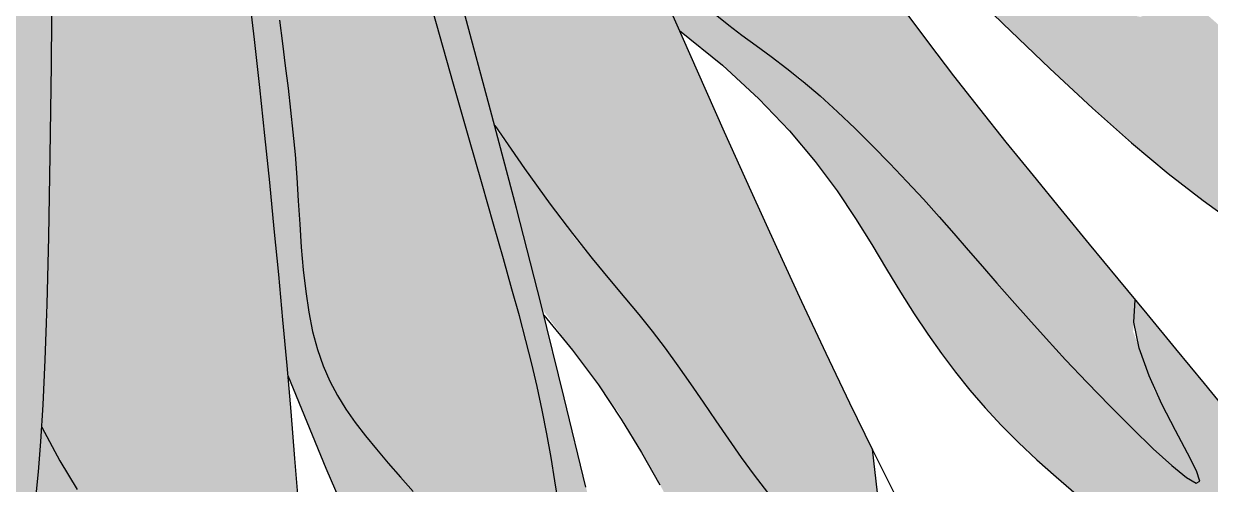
# Model space of a CAD drawing. Header units: millimetres. Extents: x -754 to 578, y -31 to 612.
# Drawn here: x 59.8 to 69.75, y 334.77 to 338.64 of the extents above; entities that cross this region are included whole.
import ezdxf

# ---------------------------------------------------------------- set-up
doc = ezdxf.new("R2010")
doc.units = ezdxf.units.MM
for name, color, linetype in [('Images', 7, 'Continuous'), ('magpie', 4, 'Continuous'), ('magpiefill', 3, 'Continuous')]:
    doc.layers.add(name, color=color, linetype=linetype)
picture_1 = doc.add_image_def('image8.png', size_in_pixel=(273, 248))

msp = doc.modelspace()

# ---------------------------------------------------------------- hatches: boundary and pattern name
at = {"layer": 'magpiefill'}
h = msp.add_hatch(color=253, dxfattribs=at)
h.dxf.hatch_style = 1
h.paths.add_polyline_path([(70.74121875026142, 337.8344246521936), (70.34101095886315, 338.1751606070923), (69.93653134673706, 338.5242737526245), (69.53453911230913, 338.8773863168733), (69.31154773542829, 339.0776601728195), (69.32471221649762, 338.8552743375719), (69.2729624030041, 338.7317718511641), (69.16588076029667, 338.6927794461797), (69.01304975372427, 338.723923855202), (68.8240518486358, 338.8108318108144), (68.6084695103802, 338.9391300456002), (68.37588520430641, 339.0944452921429), (68.13588139576329, 339.262404283026), (67.89659668039327, 339.4313355593691), (67.66039417501214, 339.6003748964386), (67.42819312672921, 339.7713598780373), (67.20091278265373, 339.9461280879681), (66.97947238989495, 340.1265171100337), (66.7647911955622, 340.3143645280369), (66.55778844676466, 340.5115079257807), (66.35938339061165, 340.7197848870676), (66.17019786984515, 340.9402628336406), (65.98966410973787, 341.1709285390027), (65.81691693119525, 341.4089986145968), (65.65109115512274, 341.6516896718658), (65.49132160242576, 341.8962183222527), (65.3367430940098, 342.1398011772003), (65.1864904507801, 342.3796548481519), (65.03969849364225, 342.6129959465505), (64.89921429416829, 342.8348108724148), (64.78273392659563, 343.0311651800702), (64.71166571582847, 343.1858942124176), (64.70741798677096, 343.2828333123583), (64.79139906432722, 343.3058178227934), (64.98501727340137, 343.238683086624), (65.30968093889751, 343.0652644467514), (65.7867983857196, 342.7693972460769), (65.68666432406872, 342.8888159876135), (65.34637040775226, 343.2957439813603), (65.00533393771, 343.7000040217633), (64.66438885952624, 344.0959506957317), (64.32436911878472, 344.4779385901748), (63.9861086610693, 344.8403222920022), (63.6504414319637, 345.1774563881233), (63.59254773773296, 345.061727008587), (63.85087503153522, 344.7389784787695), (63.98004010532827, 344.4162299489519), (63.65732706925622, 344.1397585195545), (63.83986512823488, 343.8736570048575), (64.03405085361986, 343.5882234425454), (64.23707701961074, 343.2872387212449), (64.44613640040697, 342.9744837295829), (64.65842177020862, 342.6537393561857), (64.87112590321487, 342.3287864896803), (65.0814415736256, 342.0034060186935), (65.28656155564029, 341.681378831852), (65.48443038206945, 341.3657610866564), (65.67599962016669, 341.0567100161033), (65.86297259579602, 340.7536581220642), (65.88014539199258, 340.7258931816912), (66.51230023623927, 340.1061665092548), (67.07223872693712, 339.5552826337346), (67.56857803057152, 339.0675761714763), (68.00993531362754, 338.6373817388257), (68.40492774259022, 338.2590339521287), (68.7621724839447, 337.9268674277312), (69.09028670417608, 337.635216781979), (69.39788756976945, 337.3784166312178), (69.69223265728237, 337.1511107755294), (69.97514118356222, 336.9491797499382), (70.24707277552874, 336.7688132732044), (70.50848706010176, 336.6062010640882), (70.75984366420109, 336.45753284135), (71.00160221474654, 336.3189983237497), (71.23422233865774, 336.1867872300479), (71.45816366285469, 336.0570892790045), (71.67367402571219, 335.9270895467296), (71.88015411142567, 335.7979545387327), (72.07679281564545, 335.6718461178725), (72.26277903402213, 335.5509261470083), (72.43730166220612, 335.4373564889991), (72.59954959584782, 335.333299006704), (72.74871173059772, 335.240915562982), (72.88397696210632, 335.1623680206922), (73.00484060172711, 335.0992597615792), (73.11202362362604, 335.0509602429302), (73.20655341767208, 335.0162804409179), (73.28945737373424, 334.994031331715), (73.36176288168149, 334.9830238914943), (73.42449733138285, 334.9820690964285), (73.47868811270733, 334.9899779226901), (73.52536261552389, 335.0055613464522), (73.56508860726863, 335.0279095838234), (73.59659536564598, 335.0572298106575), (73.61815254592743, 335.0940084427444), (73.62802980338449, 335.1387318958739), (73.62449679328867, 335.1918865858358), (73.60582317091146, 335.25395892842), (73.57027859152439, 335.3254353394165), (73.51613271039894, 335.4068022346149), (73.44157407012823, 335.4988793178033), (73.34446676259178, 335.6038194447619), (73.22259376699076, 335.724108759269), (73.07373806252627, 335.862233405103), (72.89568262839954, 336.0206795260423), (72.68621044381158, 336.2019332658651), (72.44310448796357, 336.4084807683499), (72.16414774005668, 336.6428081772748), (71.84861921582954, 336.9062576504692), (71.50178207717062, 337.195595401965), (71.1303955225059, 337.5064436598455)])
h = msp.add_hatch(color=255, dxfattribs=at)
h.dxf.hatch_style = 1
h.paths.add_polyline_path([(65.30393742564065, 339.0674039580362), (65.36566223893185, 338.9680124406455), (65.43652554616035, 338.8749984268863), (65.5181495706076, 338.7877043583983), (65.61020986268176, 338.7041395223451), (65.71189530457261, 338.6219799172708), (65.80752703844689, 338.5500797640739), (66.30674163980835, 338.1851321574877), (66.75818636393795, 337.7753712702669), (67.19688034390839, 337.3258537487591), (67.56254401877761, 336.9204765030659), (67.84022445922122, 336.5988683455903), (67.96169199126335, 336.4583294517677), (68.08878316218143, 336.3126020930451), (68.22485051867278, 336.1589839520266), (68.37324660743465, 335.9947727113166), (68.53732397516434, 335.8172660535193), (68.71818210858649, 335.6261126811367), (68.90790825453578, 335.4303653762609), (69.09633659987419, 335.2414279408815), (69.27330133146381, 335.0707041769883), (69.42863663616663, 334.929597886571), (69.55217670084473, 334.8295128716192), (69.63375571236011, 334.7818529341228), (69.66320785757485, 334.7980218760713), (69.63489410316136, 334.8849829580955), (69.56128253503348, 335.0319372753898), (69.28556739597852, 335.5505761231943), (69.10366497608952, 336.053345585304), (69.12032490359312, 336.3242321117469), (68.43109052898153, 337.1591142536324), (67.915044741523, 337.797977808578), (67.48538249836949, 338.3474635952364), (67.07559134855433, 338.8974724345091), (66.6986468197438, 339.4371924733543), (66.3367003467208, 339.9923935451794), (66.04705263482246, 340.4560379064086), (65.86297259579618, 340.7536581220639), (65.67599962016662, 341.0567100161035), (65.48443038206945, 341.3657610866565), (65.28656155564029, 341.681378831852), (65.08144157362557, 342.0034060186936), (64.87112590321486, 342.3287864896804), (64.65842177020853, 342.6537393561858), (64.44613640040697, 342.9744837295829), (64.23707701961062, 343.2872387212451), (64.0340508536198, 343.5882234425455), (63.83986512823485, 343.8736570048575), (63.65732706925622, 344.1397585195545), (63.5279637739452, 344.028931713171), (63.46338266394037, 343.6416334773899), (63.65712884773779, 343.2543352416089), (63.61385393359281, 343.238115308865), (63.68806199193229, 342.9197521182952), (63.77400153732143, 342.6269151509535), (63.86913147019388, 342.3565754807535), (63.97091069098324, 342.1057041816084), (64.07679810012317, 341.8712723274319), (64.18425259804731, 341.6502509921373), (64.29073308518926, 341.4396112496381), (64.49766438852554, 341.0310616880791), (64.7483760199452, 340.478796137905), (64.95013334988943, 339.9774821429505), (65.13664347735465, 339.4510243590156), (65.15250503439317, 339.4070862294092), (65.19946771487109, 339.2866165826769), (65.24924221478699, 339.1734972487997)])
h = msp.add_hatch(color=253, dxfattribs=at)
h.dxf.hatch_style = 1
h.paths.add_polyline_path([(70.59874344730825, 334.5013521475594), (70.38764916058456, 334.7703503812261), (70.16669548315633, 335.0472483992995), (69.93768486053376, 335.3304158025243), (69.70250985831531, 335.6183392936062), (69.46306304209931, 335.9095055752506), (69.22123697748431, 336.2024013501631), (69.12033846123161, 336.3244525557795), (69.10857778902728, 336.1332267751524), (69.15375543986328, 335.9148979739763), (69.23860960560616, 335.6803651772474), (69.34614542053164, 335.4448678311304), (69.4593680189155, 335.2236453817896), (69.56128253503348, 335.0319372753898), (69.63489410316136, 334.8849829580955), (69.66320785757485, 334.7980218760713), (69.63375571236011, 334.7818529341228), (69.55217670084473, 334.8295128716192), (69.42863663616663, 334.929597886571), (69.27330133146381, 335.0707041769883), (69.0963365998742, 335.2414279408815), (68.90790825453578, 335.4303653762609), (68.71818210858649, 335.6261126811367), (68.53732397516433, 335.8172660535193), (68.37324660743465, 335.9947727113166), (68.22485051867277, 336.1589839520266), (68.08878316218144, 336.3126020930451), (67.9616919912633, 336.4583294517678), (67.84022445922122, 336.5988683455903), (67.72102801935789, 336.7369210919086), (67.6007501249759, 336.8751900081182), (67.47603822937812, 337.0163774116148), (67.34435989762665, 337.1623569089274), (67.20646314182063, 337.3116872631181), (67.06391608581872, 337.462098526382), (66.9182868534795, 337.6113207509146), (66.77114356866156, 337.7570839889109), (66.62405435522346, 337.8971182925663), (66.47858733702384, 338.0291537140762), (66.33631063792123, 338.1509203056357), (66.19866621409955, 338.2609137776502), (66.06659135104364, 338.3606924733652), (65.94089716656394, 338.4525803942365), (65.82239477847001, 338.5389015417198), (65.71189530457261, 338.6219799172708), (65.61020986268176, 338.7041395223451), (65.5181495706076, 338.7877043583983), (65.43652554616035, 338.8749984268863), (65.36566223893185, 338.9680124406455), (65.30393742564065, 339.0674039580362), (65.24924221478699, 339.1734972487997), (65.19946771487109, 339.2866165826769), (65.15250503439317, 339.4070862294092), (65.10624528185349, 339.5352304587376), (65.05857956575223, 339.6713735404034), (65.00739899458969, 339.8158397441476), (64.95093714912953, 339.9688092186879), (64.88879749918902, 340.1298856286482), (64.82092598684895, 340.2985285176288), (64.74726855419016, 340.47419742923), (64.66777114329332, 340.6563519070522), (64.58237969623929, 340.8444514946957), (64.49104015510886, 341.0379557357608), (64.39369846198267, 341.2363241738478), (64.29073308518926, 341.4396112496381), (64.18425259804728, 341.6502509921373), (64.07679810012317, 341.8712723274319), (63.97091069098324, 342.1057041816084), (63.86913147019388, 342.3565754807535), (63.77400153732142, 342.6269151509535), (63.6880619919323, 342.9197521182952), (63.61385393359282, 343.238115308865), (63.14047140634981, 343.0606861237184), (63.50528383721706, 342.3813302274037), (63.8418868487354, 341.7249712522158), (64.15347608304113, 341.0910107982681), (64.44324718227035, 340.4788504656741), (64.71439578855934, 339.887891854547), (64.9701175440443, 339.317536565), (65.21360809086137, 338.7671861971465), (65.29742002756548, 338.5773867227907), (65.65854488973294, 338.2861858493113), (65.96410750878182, 338.0059448888928), (66.22133466098065, 337.7370438092165), (66.43745312259796, 337.4798625779633), (66.61968966990227, 337.2347811628143), (66.77527107916211, 337.0021795314505), (66.911424126646, 336.7824376515529), (67.03537558862247, 336.5759354908027), (67.15345870422604, 336.3827059454584), (67.26843256405535, 336.201393626089), (67.3821627215749, 336.030296071841), (67.49651473024932, 335.8677108218606), (67.61335414354319, 335.7119354152944), (67.73454651492109, 335.5612673912888), (67.86195739784763, 335.4140042889904), (67.99745234578738, 335.2684436475454), (68.14238771368413, 335.1232027803754), (68.29608306239851, 334.9781780980009), (68.4573487542703, 334.8335857852173), (68.62499515163937, 334.6896420268202), (68.79783261684551, 334.5465630076051), (68.97467151222857, 334.4045649123674), (69.15432220012835, 334.2638639259027), (69.33559504288468, 334.1246762330064), (69.51729139542756, 333.9873261121137), (69.6981765830481, 333.8525702162191), (69.87700692362745, 333.7212732919565), (70.05253873504681, 333.5943000859598), (70.22352833518748, 333.4725153448633), (70.38873204193064, 333.356783815301), (70.54690617315755, 333.2479702439068), (70.69680704674944, 333.1469393773148), (70.83742529775226, 333.0543577909002), (70.9686888298712, 332.9700993750025), (71.09075986397617, 332.8938398487026), (71.20380062093705, 332.8252549310811), (71.30797332162375, 332.7640203412188), (71.40344018690621, 332.7098117981963), (71.49036343765434, 332.6623050210945), (71.568905294738, 332.6211757289939), (71.63923699092378, 332.5861626948742), (71.70156580656482, 332.5572569073093), (71.75610803391086, 332.5345124087721), (71.80307996521171, 332.5179832417355), (71.84269789271711, 332.5077234486722), (71.87517810867685, 332.5037870720552), (71.9007369053407, 332.5062281543572), (71.91959057495842, 332.5151007380512), (71.93162195614333, 332.5308462004278), (71.9353800729629, 332.5554552580497), (71.92908049584811, 332.5913059622976), (71.91093879523, 332.6407763645519), (71.87917054153952, 332.7062445161934), (71.83199130520774, 332.7900884686025), (71.7676166566656, 332.8946862731599), (71.68426216634414, 333.0224159812462), (71.5806661171141, 333.1748899841689), (71.45765764160518, 333.3506580329432), (71.31658858488684, 333.5475042185109), (71.15881079202852, 333.7632126318144), (70.98567610809968, 333.9955673637956), (70.79853637816977, 334.2423525053966)])
h = msp.add_hatch(color=255, dxfattribs=at)
h.dxf.hatch_style = 1
h.paths.add_polyline_path([(65.21360809086137, 338.7671861971465), (64.97011754404427, 339.317536565), (64.71439578855932, 339.887891854547), (64.44324718227034, 340.4788504656742), (64.1534760830411, 341.0910107982682), (63.84188684873541, 341.7249712522158), (63.50528383721707, 342.3813302274036), (63.14047140634978, 343.0606861237184), (62.62381396496198, 343.1897855356453), (62.68839507496682, 342.7379375939008), (62.36142294400119, 342.6488078135218), (62.49894527218885, 342.2075793226192), (62.66412502944767, 341.6577905878171), (62.85149709431124, 341.0174517950812), (63.05559634531318, 340.3045731303771), (63.27095766098708, 339.5371647796703), (63.49211591986654, 338.7332369289264), (63.71360600048516, 337.910799764111), (63.74791227715544, 337.7803121499459), (63.9966480063026, 337.4214841486175), (64.2129300981875, 337.122620427781), (64.40105488638449, 336.8742281447395), (64.56531870446793, 336.6668144567963), (64.71001788601222, 336.4908865212547), (64.83944876459172, 336.3369514954178), (64.95790767378082, 336.195516536589), (65.06969094715392, 336.0570888020715), (65.17848250623138, 335.9139917926075), (65.28551662431754, 335.7658143826959), (65.39141516266275, 335.6139617902745), (65.49679998251739, 335.4598392332811), (65.60229294513165, 335.3048519296539), (65.70851591175605, 335.1504050973303), (65.81609074364087, 334.9979039542484), (65.92563930203642, 334.8487537183461), (66.03740492834304, 334.7044541856147), (66.1501168845611, 334.5668834642597), (66.26212591284094, 334.4380142405396), (66.37178275533289, 334.3198192007137), (66.47743815418728, 334.2142710310405), (66.57744285155448, 334.123342417779), (66.67014758958483, 334.0490060471881), (66.75390311042865, 333.9932346055266), (66.82708549458938, 333.9591982027949), (66.88817217598272, 333.9548566439598), (66.93566592687746, 333.9893671577295), (66.9680695195424, 334.0718869728125), (66.9838857262463, 334.211573317917), (66.98161731925796, 334.4175834217513), (66.95976707084617, 334.6990745130237), (66.91683775327971, 335.0652038204427), (66.72798537129003, 335.4529582572944), (66.52951268777376, 335.868084601348), (66.32506486776073, 336.3029649037475), (66.1146689536713, 336.7574099972074), (65.89835198792566, 337.231230714443), (65.67614101294409, 337.7242378881689), (65.44806307114679, 338.2362423511)])
h = msp.add_hatch(color=255, dxfattribs=at)
h.dxf.hatch_style = 1
h.paths.add_polyline_path([(63.40312532895886, 338.1279456030389), (63.25932120151426, 338.6348452677466), (63.10018362676605, 339.1935642783914), (62.92648136629775, 339.7987734484996), (62.73898318169277, 340.4451435915977), (62.53845783453459, 341.1273455212121), (62.32567408640671, 341.8400500508693), (62.10140069889253, 342.5779279940958), (61.97799430356395, 342.5442884760105), (61.65508304597347, 342.7379375939008), (61.46133686217604, 342.8024872998644), (61.2842642625123, 342.5665087836747), (61.32493029185589, 342.3654689204796), (61.37029526477961, 342.1702360166046), (61.41894632250958, 341.9782201360098), (61.4694706062719, 341.7868313426551), (61.52045525729271, 341.5934797005007), (61.57048741679809, 341.3955752735066), (61.61815422601418, 341.1905281256329), (61.66204282616707, 340.9757483208393), (61.70110200710681, 340.7495955236951), (61.73572715317915, 340.5142278012046), (61.76667529735377, 340.2727528209812), (61.79470347260036, 340.028278250638), (61.82056871188858, 339.7839117577884), (61.84502804818811, 339.5427610100457), (61.86883851446865, 339.3079336750232), (61.89275714369986, 339.0825374203341), (61.91733368513314, 338.8687926526763), (61.94228875314673, 338.6653707350854), (61.96713567840058, 338.4700557696818), (61.99138779155466, 338.2806318585854), (62.01455842326894, 338.0948831039165), (62.03616090420332, 337.9105936077952), (62.05570856501782, 337.7255474723419), (62.07271473637237, 337.5375287996766), (62.08700818101354, 337.3450873482666), (62.09967939003433, 337.1498355019673), (62.11213428661443, 336.9541513009812), (62.12577879393342, 336.7604127855107), (62.14201883517097, 336.5709979957584), (62.16226033350668, 336.3882849719266), (62.18790921212021, 336.214651754218), (62.22037139419118, 336.0524763828349), (62.26078243253929, 335.9033802487116), (62.30919639854438, 335.7659581457093), (62.36539699322638, 335.6380482184211), (62.42916791760518, 335.5174886114399), (62.50029287270069, 335.4021174693589), (62.57855555953282, 335.2897729367709), (62.66373967912151, 335.1782931582691), (62.7556289324866, 335.0655162784464), (62.85379973805152, 334.9498118974267), (62.95699938385324, 334.8316754374578), (63.06376787533238, 334.7121337763182), (63.17264521792933, 334.5922137917866), (63.2821714170847, 334.4729423616412), (63.3908864782388, 334.3553463636612), (63.49733040683228, 334.2404526756247), (63.60004320830581, 334.1292881753103), (63.69774513724975, 334.0230238655566), (63.78987744485487, 333.9234072494427), (63.87606163146234, 333.8323299551068), (63.95591919741304, 333.7516836106876), (64.02907164304794, 333.6833598443239), (64.09514046870798, 333.6292502841544), (64.15374717473414, 333.5912465583175), (64.20451326146735, 333.5712402949521), (64.2471683708866, 333.5707808283619), (64.28187471152283, 333.5900483175112), (64.3089026335451, 333.6288806275294), (64.32852248712238, 333.687115623546), (64.34100462242367, 333.7645911706904), (64.34661938961797, 333.8611451340919), (64.34563713887427, 333.9766153788801), (64.33832822036159, 334.1108397701843), (64.32499903856582, 334.263169752997), (64.3061002152404, 334.4310110917633), (64.28211842645574, 334.6112831307911), (64.25354034828216, 334.8009052143884), (64.22085265679006, 334.9967966868632), (64.18454202804976, 335.1958768925236), (64.14509513813168, 335.3950651756775), (64.10299866310613, 335.5912808806331), (64.05835174841859, 335.7833845224965), (64.00970341701479, 335.9780012995662), (63.95521516121554, 336.1836975809393), (63.89304847334167, 336.4090397357124), (63.82136484571401, 336.6625941329824), (63.73832577065335, 336.952927141846), (63.64209274048057, 337.2886051314001), (63.53082724751642, 337.6781944707417)])
h = msp.add_hatch(color=253, dxfattribs=at)
h.dxf.hatch_style = 1
h.paths.add_polyline_path([(64.97498875038767, 332.7674976344066), (64.83648378353921, 333.3756599253272), (64.68237859095022, 334.0384902035043), (64.51367353353008, 334.7485570830584), (64.33136897218817, 335.4984291781103), (64.13646526783388, 336.2806751027805), (63.92996278137659, 337.0878634711898), (63.71360600048516, 337.910799764111), (63.49211591986654, 338.7332369289264), (63.27095766098709, 339.5371647796702), (63.05559634531318, 340.3045731303771), (62.85149709431123, 341.0174517950813), (62.66412502944767, 341.6577905878172), (62.49894527218886, 342.2075793226192), (62.36142294400119, 342.6488078135218), (62.10140069889253, 342.5779279940958), (62.32567408640674, 341.8400500508692), (62.5384578345346, 341.1273455212121), (62.73898318169277, 340.4451435915977), (62.92648136629773, 339.7987734484996), (63.10018362676605, 339.1935642783914), (63.25932120151423, 338.6348452677468), (63.40312532895886, 338.1279456030389), (63.53082724751643, 337.6781944707416), (63.64209274048056, 337.2886051314002), (63.73832577065335, 336.952927141846), (63.82136484571401, 336.6625941329823), (63.89304847334166, 336.4090397357124), (63.95521516121554, 336.1836975809393), (64.00970341701479, 335.9780012995662), (64.05835174841859, 335.7833845224965), (64.10299866310613, 335.5912808806331), (64.14509513813168, 335.3950651756775), (64.18454202804976, 335.1958768925236), (64.22085265679006, 334.9967966868632), (64.25354034828216, 334.8009052143884), (64.28211842645574, 334.6112831307911), (64.3061002152404, 334.4310110917633), (64.32499903856582, 334.263169752997), (64.33832822036159, 334.1108397701843), (64.34563713887427, 333.9766153788801), (64.34661938961797, 333.8611451340919), (64.34100462242367, 333.7645911706904), (64.32852248712238, 333.687115623546), (64.3089026335451, 333.6288806275294), (64.28187471152283, 333.5900483175112), (64.2471683708866, 333.5707808283619), (64.20451326146735, 333.5712402949521), (64.15374717473414, 333.5912465583175), (64.09514046870798, 333.6292502841544), (64.02907164304794, 333.6833598443239), (63.95591919741304, 333.7516836106876), (63.87606163146233, 333.8323299551068), (63.78987744485486, 333.9234072494427), (63.69774513724968, 334.0230238655568), (63.60004320830574, 334.1292881753103), (63.49733040683239, 334.2404526756246), (63.39088647823891, 334.3553463636611), (63.28217141708463, 334.4729423616413), (63.17264521792935, 334.5922137917865), (63.06376787533238, 334.7121337763182), (62.95699938385325, 334.8316754374578), (62.85379973805152, 334.9498118974267), (62.7556289324866, 335.0655162784464), (62.66373967912151, 335.1782931582691), (62.57855555953282, 335.2897729367709), (62.50029287270069, 335.4021174693589), (62.42916791760518, 335.5174886114399), (62.36539699322638, 335.6380482184211), (62.30919639854438, 335.7659581457093), (62.26078243253929, 335.9033802487116), (62.22037139419118, 336.0524763828349), (62.18790921212021, 336.214651754218), (62.16226033350668, 336.3882849719266), (62.14201883517097, 336.5709979957584), (62.12577879393342, 336.7604127855107), (62.11213428661443, 336.9541513009812), (62.09967939003435, 337.1498355019672), (62.08700818101354, 337.3450873482666), (62.07271473637237, 337.5375287996766), (62.05570856501782, 337.7255474723419), (62.03616090420332, 337.9105936077952), (62.01455842326893, 338.0948831039165), (61.99138779155467, 338.2806318585853), (61.96713567840058, 338.4700557696818), (61.94228875314675, 338.6653707350853), (61.91733368513314, 338.8687926526762), (61.89275714369986, 339.0825374203341), (61.86883851446865, 339.3079336750232), (61.84502804818811, 339.5427610100457), (61.82056871188858, 339.7839117577885), (61.79470347260036, 340.028278250638), (61.76667529735376, 340.2727528209812), (61.73572715317915, 340.5142278012046), (61.70110200710681, 340.7495955236951), (61.66204282616707, 340.9757483208393), (61.61815422601418, 341.1905281256329), (61.57048741679811, 341.3955752735066), (61.52045525729271, 341.5934797005007), (61.4694706062719, 341.7868313426551), (61.41894632250958, 341.9782201360098), (61.37029526477961, 342.1702360166046), (61.32493029185589, 342.3654689204796), (61.2842642625123, 342.5665087836747), (61.26759067837861, 342.5442884760105), (60.94467942078811, 342.2860896521563), (61.02440029496014, 342.158333488107), (61.09956467714497, 341.9963024650897), (61.17057629593499, 341.8017737346026), (61.23783887992253, 341.5765244481434), (61.30175615769997, 341.3223317572103), (61.36273185785962, 341.0409728133012), (61.42116970899386, 340.7342247679142), (61.47747343969502, 340.4038647725472), (61.5319704796818, 340.0520178413551), (61.5846830631783, 339.6822004391196), (61.635557125535, 339.2982768932794), (61.68453860210234, 338.9041115312731), (61.73157342823075, 338.5035686805397), (61.77660753927072, 338.1005126685174), (61.81958687057269, 337.6988078226452), (61.86045735748712, 337.3023184703614), (61.89922801976269, 336.9137064040385), (61.93616021474097, 336.5308232757823), (61.97157838416182, 336.1503182026329), (62.00580696976503, 335.7688403016299), (62.01304490578906, 335.6851436837381), (62.33188536301382, 334.9059648292788), (62.61949696177327, 334.2414166436184), (62.87922860357483, 333.67756312528), (63.11442918992598, 333.2004682727866), (63.32844762233419, 332.7961960846614), (63.52463280230692, 332.4508105594273), (63.70633363135165, 332.1503756956076), (63.87689901097584, 331.8809554917249), (64.03900253217074, 331.6309591330862), (64.19261654386274, 331.398176552131), (64.33703808446205, 331.1827428680828), (64.47156419237884, 330.9847932001645), (64.59549190602327, 330.8044626675996), (64.70811826380549, 330.6418863896113), (64.80874030413584, 330.4971994854224), (64.89665506542437, 330.3705370742567), (64.97158316204933, 330.2617685463296), (65.03493951226123, 330.169700375827), (65.08856261027861, 330.0928733079273), (65.13429095032, 330.0298280878089), (65.17396302660394, 329.97910546065), (65.20941733334898, 329.9392461716291), (65.24249236477367, 329.9087909659245), (65.27502661509652, 329.8862805887146), (65.30837191929153, 329.8706881572527), (65.34193347535441, 329.8627162770923), (65.37462982203628, 329.8634999258617), (65.4053794980883, 329.8741740811894), (65.43310104226157, 329.8958737207037), (65.45671299330726, 329.9297338220331), (65.47513388997652, 329.976889362806), (65.48728227102045, 330.0384753206508), (65.49202259932348, 330.1167166092201), (65.48800303430302, 330.218197886264), (65.47381765950975, 330.3505937455566), (65.44806055849438, 330.5215787808724), (65.40932581480757, 330.7388275859856), (65.35620751200001, 331.0100147546704), (65.2872997336224, 331.3428148807011), (65.20119656322542, 331.744902557852), (65.0968931305862, 332.2214347166217)])
h = msp.add_hatch(color=255, dxfattribs=at)
h.dxf.hatch_style = 1
h.paths.add_polyline_path([(59.99667473044472, 336.2135956820424), (59.95148813393893, 335.2451409687647), (60.10012849194459, 334.968230381266), (60.24524630959638, 334.728013611002), (60.38393591688958, 334.5252747669903), (60.51607906699149, 334.3556051088866), (60.64155751306942, 334.2145958963465), (60.7602530082907, 334.0978383890259), (60.87204730582263, 334.0009238465805), (60.97682215883253, 333.9194435286658), (61.07460069338475, 333.8496559275573), (61.1659715271317, 333.7904884660068), (61.25166465062277, 333.741535799386), (61.33241005440743, 333.7023925830663), (61.4089377290351, 333.6726534724191), (61.4819776650552, 333.651913122816), (61.5522598530172, 333.6397661896283), (61.62051428347046, 333.6358073282277), (61.68737244037571, 333.6404132798911), (61.75307178133846, 333.6570891295185), (61.81775125737555, 333.6901220479154), (61.88154981950378, 333.7437992058873), (61.94460641873994, 333.8224077742399), (62.00706000610082, 333.9302349237786), (62.06904953260324, 334.071567825309), (62.13071394926401, 334.2506936496366), (62.10459964106705, 334.5850608018956), (62.07199315647783, 334.9895624842214), (62.03917041329043, 335.3830386898127), (62.00580696976503, 335.7688403016299), (61.97157838416183, 336.150318202633), (61.93616021474097, 336.5308232757824), (61.89922801976269, 336.9137064040384), (61.86045735748712, 337.3023184703613), (61.81958687057269, 337.6988078226452), (61.77660753927072, 338.1005126685174), (61.73157342823075, 338.5035686805397), (61.68453860210233, 338.9041115312732), (61.635557125535, 339.2982768932794), (61.58468306317831, 339.6822004391195), (61.5319704796818, 340.0520178413551), (61.47747343969502, 340.4038647725472), (61.42116970899386, 340.7342247679142), (61.36273185785962, 341.0409728133012), (61.30175615769997, 341.3223317572103), (61.23783887992253, 341.5765244481434), (61.17057629593499, 341.8017737346026), (61.09956467714497, 341.9963024650897), (61.02440029496014, 342.158333488107), (60.94467942078808, 342.2860896521563), (60.62176816319766, 342.4151890640835), (60.03301312895918, 342.0077945536428), (60.04386108675479, 340.9817658868348), (60.04058922528964, 339.4875310211632), (60.0256109503847, 337.8601605559838)])
h = msp.add_hatch(color=253, dxfattribs=at)
h.dxf.hatch_style = 1
h.paths.add_polyline_path([(59.82204474597103, 334.0321037300545), (59.84863094372106, 334.2491993111199), (59.87392388214273, 334.4525175168931), (59.89783794990047, 334.655592486826), (59.92029204328967, 334.8759082575421), (59.9412050586057, 335.1309488656644), (59.9604958921439, 335.4381983478164), (59.97808344019966, 335.8151407406211), (59.99388659906833, 336.2792600807021), (60.00782426504528, 336.8480404046824), (60.01978581989315, 337.5286917161211), (60.02954258724372, 338.2873278863199), (60.03683637619605, 339.0797887535161), (60.04140899584917, 339.861914155947), (60.04300225530213, 340.58954393185), (60.04135796365399, 341.2185179194626), (60.03621793000381, 341.7046759570219), (60.02732396345062, 342.0038578827655), (59.78219946421927, 341.834241710412), (59.78219946421927, 342.092440534266), (59.58273741921541, 342.2696513035795), (59.57760077281714, 342.1685433065049), (59.57982499655252, 342.0709416041101), (59.58795686059185, 341.9738437195901), (59.60054313510543, 341.8742471761399), (59.61613059026359, 341.7691494969545), (59.63326599623665, 341.6555482052286), (59.65049612319492, 341.5304408241574), (59.6663677413087, 341.3908248769358), (59.67967432886396, 341.2336443232264), (59.69019619660918, 341.0556288685637), (59.6979603634085, 340.8534546549498), (59.70299384812606, 340.6237978243868), (59.70532366962599, 340.3633345188769), (59.70497684677243, 340.0687408804222), (59.70198039842952, 339.7366930510249), (59.69636134346138, 339.3638671726872), (59.68817824853986, 338.9497272832335), (59.67761587156767, 338.5048890037788), (59.66489051825522, 338.0427558512598), (59.6502184943129, 337.5767313426136), (59.63381610545113, 337.1202189947774), (59.61589965738032, 336.6866223246881), (59.59668545581086, 336.2893448492828), (59.57638980645319, 335.9417900854987), (59.55496765543265, 335.6539656331602), (59.53132851053453, 335.4222954236431), (59.50412051995905, 335.2398074712104), (59.47199183190643, 335.0995297901252), (59.43359059457691, 334.9944903946508), (59.38756495617073, 334.9177172990503), (59.33256306488811, 334.8622385175867), (59.26723306892927, 334.8210820645233), (59.19076385721436, 334.7884019203257), (59.10450728154316, 334.76285593027), (59.01035593443532, 334.7442279058345), (58.91020240841056, 334.7323016584976), (58.80593929598852, 334.7268609997381), (58.6994591896889, 334.7276897410341), (58.59265468203137, 334.7345716938643), (58.48741836553563, 334.7472906697071), (58.38544455753453, 334.7656755191611), (58.28763447461375, 334.789735249305), (58.19469105817215, 334.8195239063377), (58.10731724960859, 334.8550955364581), (58.02621599032193, 334.896504185865), (57.95209022171102, 334.9438039007575), (57.88564288517475, 334.9970487273342), (57.82757692211195, 335.056292711794), (57.77840602072683, 335.1216979927337), (57.73788685644482, 335.1938590783408), (57.7055868514967, 335.2734785692006), (57.68107342811325, 335.3612590658985), (57.66391400852524, 335.4579031690199), (57.65367601496343, 335.56411347915), (57.64992686965862, 335.6805925968742), (57.65223399484156, 335.8080431227779), (57.66023690679446, 335.9475549916434), (57.67386349800525, 336.1017674750407), (57.69311375501331, 336.2737071787371), (57.71798766435799, 336.4664007084994), (57.74848521257867, 336.6828746700947), (57.78460638621469, 336.9261556692903), (57.82635117180543, 337.1992703118531), (57.8737195558903, 337.5052452035501), (57.92664844734069, 337.8459962857518), (57.98482244435644, 338.218996842242), (58.04786306746941, 338.6206094924077), (58.11539183721164, 339.0471968556366), (58.18703027411487, 339.4951215513155), (58.26239989871108, 339.9607461988311), (58.34112223153219, 340.4404334175712), (58.42281879311008, 340.930545826923), (58.23222999383847, 340.930545826923), (58.22005834053328, 340.8003604694317), (58.18819683381563, 340.5961526324282), (58.14001449572699, 340.3292072858304), (58.07888034830884, 340.0108093995562), (58.00816341360266, 339.6522439435236), (57.93123271364982, 339.2647958876501), (57.85145727049188, 338.8597502018537), (57.77220610617033, 338.4483918560522), (57.69640389819628, 338.0409401911613), (57.62519794595951, 337.6433520320854), (57.55929120431957, 337.2605185747266), (57.49938662813594, 336.8973310149872), (57.44618717226811, 336.5586805487692), (57.40039579157559, 336.2494583719748), (57.36271544091787, 335.9745556805062), (57.33384907515445, 335.7388636702653), (57.31408508619513, 335.5452873318939), (57.30205361415093, 335.3887868349906), (57.29597023618316, 335.2623361438939), (57.29405052945315, 335.1589092229419), (57.29451007112223, 335.0714800364727), (57.29556443835171, 334.9930225488249), (57.29542920830293, 334.9165107243363), (57.29231995813719, 334.8349185273455), (57.28480374132386, 334.7429043701284), (57.2728535165644, 334.6418644567132), (57.2567937188683, 334.5348794390657), (57.23694878324509, 334.425029969152), (57.21364314470424, 334.3153966989379), (57.18720123825528, 334.2090602803895), (57.15794749890767, 334.1091013654724), (57.4969025151789, 333.7494825187947), (57.79547294107647, 333.4379845924735), (58.05658527873558, 333.1705744637154), (58.28316603029126, 332.9432190097268), (58.47814169787862, 332.7518851077142), (58.64443878363276, 332.592539634884), (58.78498378968873, 332.4611494684427), (58.90270321818164, 332.3536814855969), (59.00046840875547, 332.2664684888913), (59.08093005108955, 332.1973069822259), (59.14668367237211, 332.1443593948388), (59.20032479979138, 332.1057881559685), (59.24444896053557, 332.0797556948533), (59.28165168179291, 332.0644244407316), (59.31452849075162, 332.0579568228414), (59.34567491459992, 332.0585152704214), (59.3772268569714, 332.0651269537548), (59.4094817272811, 332.0802780073049), (59.44227731138943, 332.1073193065798), (59.47545139515682, 332.1496017270877), (59.50884176444364, 332.210476144337), (59.54228620511034, 332.2932934338357), (59.57562250301731, 332.4014044710922), (59.60868844402497, 332.5381601316148), (59.64133082476864, 332.7053169205927), (59.67343248498336, 332.8982538619401), (59.70488527517907, 333.1107556092523), (59.73558104586575, 333.3366068161245), (59.76541164755333, 333.5695921361521), (59.79426893075178, 333.8034962229303)])
h = msp.add_hatch(color=253, dxfattribs=at)
h.dxf.hatch_style = 1
h.paths.add_polyline_path([(66.52088289599601, 332.6626828917729), (66.66863010576513, 332.4994446409993), (66.82297425270846, 332.3330717144171), (66.98142795912777, 332.1660502409005), (67.1415038473249, 332.0008663493236), (67.30071453960166, 331.8400061685608), (67.4565726582599, 331.6859558274861), (67.60659082560142, 331.5412014549738), (67.74828166392801, 331.4082291798979), (67.87960840719953, 331.2890026845436), (68.00033673600775, 331.1833958648396), (68.11068294260242, 331.0907601701254), (68.21086331923335, 331.0104470497407), (68.30109415815029, 330.9418079530249), (68.38159175160303, 330.8841943293176), (68.45257239184131, 330.8369576279585), (68.51425237111494, 330.799449298287), (68.56683896977701, 330.7714081213557), (68.61050342059411, 330.7541222050688), (68.64540794443613, 330.7492669890433), (68.67171476217298, 330.7585179128965), (68.68958609467458, 330.7835504162455), (68.69918416281084, 330.8260399387074), (68.70067118745165, 330.8876619198992), (68.69420938946693, 330.9700917994383), (68.67978975696003, 331.0745185986678), (68.65671834696813, 331.2001856658354), (68.62412998376178, 331.345849930915), (68.58115949161159, 331.5102683238804), (68.52694169478816, 331.6921977747056), (68.46061141756206, 331.8903952133642), (68.38130348420391, 332.1036175698303), (68.28815271898429, 332.3306217740776), (68.18061838679189, 332.5705340736353), (68.0594575149878, 332.8239579862539), (67.92575157155117, 333.091866347239), (67.78058202446124, 333.3752319918966), (67.6250303416971, 333.6750277555321), (67.31747674868933, 334.2668033967157), (66.80072362289275, 333.8913136632791), (66.155268812965, 334.5361134040714), (65.76638393789392, 335.0655797129411), (65.68555060422604, 335.1837963601999), (65.28014623177296, 335.7732491228674), (65.17848250623138, 335.9139917926075), (65.06969094715392, 336.0570888020715), (64.95790767378082, 336.195516536589), (64.83944876459165, 336.3369514954179), (64.42350687684961, 336.8316404439817), (63.75415522699792, 337.7565664185706), (64.1556855263179, 336.2293027263651), (64.79067104740881, 335.3706141914693), (65.13457238588943, 334.7676725716698), (65.56731824351766, 333.9725004954818), (65.64846727422393, 333.8316132393533), (65.76623065538469, 333.640383324189), (65.88366964864817, 333.462502887215), (66.00235237114265, 333.2948102146191), (66.1238469399964, 333.1341435925891), (66.2497214723377, 332.9773413073128), (66.38154408529482, 332.8212416449782)])
h = msp.add_hatch(color=253, dxfattribs=at)
h.dxf.hatch_style = 1
h.paths.add_polyline_path([(62.20205880741793, 333.290702236508), (62.17017320725699, 333.7319284966489), (62.13731430879792, 334.1661827598747), (62.13071394926401, 334.2506936496366), (62.06904953260324, 334.071567825309), (62.00706000610082, 333.9302349237786), (61.94460641873994, 333.8224077742399), (61.88154981950378, 333.7437992058873), (61.81775125737555, 333.6901220479154), (61.75307178133846, 333.6570891295185), (61.6873724403757, 333.6404132798911), (61.62051428347047, 333.6358073282277), (61.5522598530172, 333.6397661896283), (61.48197766505521, 333.651913122816), (61.4089377290351, 333.6726534724191), (61.33241005440743, 333.7023925830663), (61.25166465062276, 333.741535799386), (61.16597152713169, 333.7904884660068), (61.07460069338475, 333.8496559275573), (60.97682215883253, 333.9194435286658), (60.87204730582263, 334.0009238465805), (60.7602530082907, 334.0978383890259), (60.64155751306942, 334.2145958963465), (60.51607906699149, 334.3556051088866), (60.38393591688958, 334.5252747669903), (60.24524630959638, 334.728013611002), (60.10012849194459, 334.968230381266), (59.94870071076686, 335.2503338181264), (59.9412050586057, 335.1309488656644), (59.92029204328967, 334.8759082575421), (59.89783794990047, 334.655592486826), (59.88856368171793, 334.5768366786801), (60.17250830658674, 333.8737969214727), (60.42301267589011, 333.3086180581035), (60.64312361561281, 332.8621924624692), (60.83588795173952, 332.5154125084662), (61.00435251025497, 332.2491705699913), (61.1515641171439, 332.0443590209409), (61.28056959839103, 331.8818702352117), (61.39441577998108, 331.7425965867001), (61.4958760018545, 331.6107096357435), (61.58662965977457, 331.4834976884415), (61.66808266346029, 331.3615282373343), (61.74164092263064, 331.2453687749622), (61.80871034700466, 331.1355867938653), (61.87069684630131, 331.032749786584), (61.9290063302396, 330.9374252456584), (61.98504470853853, 330.8501806636289), (62.03977629003403, 330.7727320191087), (62.09239898002976, 330.7113892350035), (62.14166908294632, 330.6736107202922), (62.18634290320429, 330.6668548839535), (62.22517674522427, 330.6985801349662), (62.25692691342686, 330.776244882309), (62.28034971223264, 330.9073075349608), (62.29420144606221, 331.0992265019004), (62.29768002246268, 331.3564245829866), (62.29174976148715, 331.6711821415991), (62.27781658631528, 332.0327439319977), (62.25728642012669, 332.4303547084423), (62.23156518610102, 332.8532592251924)])

# ---------------------------------------------------------------- linework, layer by layer
at = {"layer": 'magpie'}
for points in [[(67.10689715915153, 334.6827241133647), (66.92045587588939, 335.0577750388716), (66.72798537129005, 335.4529582572944), (66.52951268777375, 335.868084601348), (66.32506486776076, 336.3029649037474), (66.11466895367131, 336.7574099972074), (65.89835198792568, 337.2312307144429), (65.6761410129441, 337.7242378881688), (65.44806307114682, 338.2362423510999), (65.21360809086137, 338.7671861971465), (64.97011754404427, 339.317536565), (64.71439578855933, 339.887891854547), (64.44324718227034, 340.4788504656742), (64.1534760830411, 341.0910107982682), (63.84188684873541, 341.7249712522158), (63.50528383721707, 342.3813302274036), (63.14047140634989, 343.0606861237182)], [(64.51367353353008, 334.7485570830584), (64.33136897218817, 335.4984291781103), (64.13646526783388, 336.2806751027805), (63.92996278137658, 337.0878634711898), (63.71360600048516, 337.910799764111), (63.49211591986654, 338.7332369289264), (63.27095766098707, 339.5371647796703), (63.05559634531318, 340.3045731303771), (62.85149709431125, 341.0174517950812), (62.66412502944768, 341.6577905878171), (62.49894527218886, 342.2075793226192), (62.36142294400118, 342.6488078135218)], [(64.28211842645574, 334.6112831307911), (64.25354034828216, 334.8009052143884), (64.22085265679006, 334.9967966868632), (64.18454202804976, 335.1958768925236), (64.14509513813168, 335.3950651756775), (64.10299866310613, 335.5912808806331), (64.05835174841859, 335.7833845224965), (64.00970341701479, 335.9780012995662), (63.95521516121554, 336.1836975809393), (63.89304847334167, 336.4090397357124), (63.82136484571401, 336.6625941329824), (63.73832577065335, 336.952927141846), (63.64209274048056, 337.2886051314002), (63.53082724751641, 337.6781944707416), (63.40312532895886, 338.1279456030389), (63.25932120151426, 338.6348452677466), (63.10018362676606, 339.1935642783914), (62.92648136629774, 339.7987734484996), (62.73898318169277, 340.4451435915977), (62.5384578345346, 341.1273455212121), (62.32567408640671, 341.8400500508693), (62.10140069889255, 342.5779279940957)], [(62.10459964106705, 334.5850608018956), (62.07199315647782, 334.9895624842215), (62.03917041329043, 335.3830386898128), (62.00580696976503, 335.7688403016299), (61.97157838416182, 336.150318202633), (61.93616021474097, 336.5308232757824), (61.89922801976269, 336.9137064040385), (61.86045735748712, 337.3023184703614), (61.81958687057269, 337.6988078226452), (61.77660753927072, 338.1005126685174), (61.73157342823075, 338.5035686805397), (61.68453860210233, 338.9041115312732), (61.635557125535, 339.2982768932794), (61.58468306317831, 339.6822004391195), (61.5319704796818, 340.0520178413551), (61.47747343969502, 340.4038647725472), (61.42116970899386, 340.7342247679142), (61.36273185785962, 341.0409728133012), (61.30175615769997, 341.3223317572103), (61.23783887992253, 341.5765244481434), (61.17057629593499, 341.8017737346026), (61.09956467714497, 341.9963024650897), (61.02440029496014, 342.158333488107), (60.94467942078813, 342.2860896521562)], [(59.79426893075178, 333.8034962229303), (59.82204474597103, 334.0321037300545), (59.84863094372107, 334.2491993111199), (59.87392388214273, 334.4525175168931), (59.89783794990047, 334.655592486826), (59.92029204328967, 334.8759082575421), (59.9412050586057, 335.1309488656644), (59.9604958921439, 335.4381983478164), (59.97808344019966, 335.8151407406211), (59.99388659906833, 336.2792600807021), (60.00782426504528, 336.8480404046824), (60.01978581989315, 337.5286917161212), (60.02954258724372, 338.2873278863199), (60.03683637619605, 339.0797887535161), (60.04140899584917, 339.861914155947), (60.04300225530213, 340.58954393185), (60.04135796365399, 341.2185179194626), (60.03621793000381, 341.7046759570219), (60.02732396345062, 342.0038578827654)], [(65.88014539199258, 340.7258931816912), (66.51230023623917, 340.1061665092549), (67.07223872693712, 339.5552826337346), (67.56857803057154, 339.0675761714763), (68.00993531362754, 338.6373817388257), (68.40492774259023, 338.2590339521287), (68.7621724839447, 337.9268674277312), (69.09028670417608, 337.635216781979), (69.39788756976945, 337.3784166312178), (69.69223265728237, 337.1511107755294), (69.97514118356222, 336.9491797499382)], [(69.93768486053376, 335.3304158025243), (69.70250985831531, 335.6183392936062), (69.46306304209935, 335.9095055752506), (69.22123697748431, 336.2024013501631), (68.97892423006859, 336.4955133210492), (68.7380173654506, 336.7873281906145), (68.50040894922874, 337.0763326615643), (68.26768513354178, 337.3614097753962), (68.04020641668984, 337.6430279287741), (67.81802688351344, 337.922051857154), (67.6012006188531, 338.1993462959919), (67.38978170754929, 338.4757759807437), (67.18382423444251, 338.7522056468653)], [(61.94228875314673, 338.6653707350854), (61.96713567840058, 338.4700557696818), (61.99138779155466, 338.2806318585854), (62.01455842326893, 338.0948831039165), (62.03616090420332, 337.9105936077952), (62.05570856501782, 337.7255474723419), (62.07271473637237, 337.5375287996766), (62.08700818101354, 337.3450873482666), (62.09967939003434, 337.1498355019673), (62.11213428661443, 336.9541513009812), (62.12577879393342, 336.7604127855107), (62.14201883517097, 336.5709979957584), (62.16226033350668, 336.3882849719266), (62.18790921212021, 336.214651754218), (62.22037139419118, 336.0524763828349), (62.26078243253929, 335.9033802487116), (62.30919639854438, 335.7659581457093), (62.36539699322638, 335.6380482184211), (62.42916791760518, 335.5174886114399), (62.50029287270069, 335.4021174693589), (62.57855555953282, 335.2897729367709), (62.66373967912151, 335.1782931582691), (62.75562893248662, 335.0655162784464), (62.85379973805151, 334.9498118974267), (62.95699938385326, 334.8316754374578), (63.06376787533237, 334.7121337763182)], [(65.61020986268176, 338.7041395223451), (65.71189530457261, 338.6219799172708), (65.82239477847, 338.5389015417198), (65.94089716656374, 338.4525803942366), (66.06659135104364, 338.3606924733652), (66.19866621409953, 338.2609137776502), (66.33631063792124, 338.1509203056357), (66.47858733702382, 338.0291537140762), (66.62405435522346, 337.8971182925663), (66.77114356866154, 337.7570839889109), (66.9182868534795, 337.6113207509146), (67.06391608581872, 337.462098526382), (67.20646314182062, 337.3116872631181), (67.34435989762663, 337.1623569089274), (67.47603822937815, 337.0163774116148), (67.60075012497589, 336.8751900081182), (67.72102801935783, 336.7369210919086), (67.84022445922122, 336.5988683455903), (67.96169199126332, 336.4583294517678), (68.08878316218143, 336.3126020930451), (68.22485051867278, 336.1589839520266), (68.37324660743467, 335.9947727113166), (68.53732397516433, 335.8172660535193), (68.7181821085865, 335.6261126811367), (68.9079082545358, 335.4303653762609), (69.0963365998742, 335.2414279408815), (69.27330133146381, 335.0707041769883), (69.42863663616663, 334.929597886571), (69.55217670084473, 334.8295128716192), (69.63375571236011, 334.7818529341228), (69.66320785757485, 334.7980218760713), (69.63489410316136, 334.8849829580955), (69.56128253503348, 335.0319372753898), (69.4593680189155, 335.2236453817896), (69.34614542053164, 335.4448678311304), (69.23860960560616, 335.6803651772474), (69.15375543986328, 335.9148979739763), (69.10857778902728, 336.1332267751524), (69.12007151882237, 336.3201121346111)], [(65.29742002756548, 338.5773867227907), (65.65854488973294, 338.2861858493113), (65.96410750878182, 338.0059448888928), (66.22133466098065, 337.7370438092165), (66.43745312259796, 337.4798625779633), (66.61968966990227, 337.2347811628143), (66.77527107916211, 337.0021795314505), (66.911424126646, 336.7824376515529), (67.03537558862247, 336.5759354908027), (67.15345870422605, 336.3827059454584), (67.26843256405535, 336.201393626089), (67.3821627215749, 336.030296071841), (67.49651473024932, 335.8677108218606), (67.61335414354319, 335.7119354152944), (67.73454651492109, 335.5612673912888), (67.86195739784763, 335.4140042889904), (67.99745234578738, 335.2684436475454), (68.14238771368413, 335.1232027803754), (68.2960830623985, 334.9781780980009), (68.4573487542703, 334.8335857852173), (68.62499515163937, 334.6896420268202)], [(63.7479122771554, 337.7803121499459), (63.9966480063026, 337.4214841486175), (64.2129300981875, 337.122620427781), (64.40105488638449, 336.8742281447395), (64.56531870446793, 336.6668144567963), (64.71001788601221, 336.4908865212547), (64.83944876459172, 336.3369514954178), (64.95790767378082, 336.195516536589), (65.06969094715392, 336.0570888020715), (65.17848250623138, 335.9139917926075), (65.28551662431754, 335.7658143826959), (65.39141516266275, 335.6139617902745), (65.49679998251736, 335.4598392332812), (65.60229294513168, 335.3048519296538), (65.70851591175607, 335.1504050973303), (65.81609074364087, 334.9979039542484), (65.92563930203642, 334.8487537183461), (66.03740492834304, 334.7044541856147)], [(64.15909736658558, 336.1898411852113), (64.40189139936898, 335.896359449092), (64.61743776897315, 335.6048769031601), (64.809134624116, 335.3179183639336), (64.98038011351544, 335.0380086479308), (65.13457238588943, 334.7676725716698)], [(62.01304490578906, 335.6851436837381), (62.33188536301383, 334.9059648292788), (62.61949696177327, 334.2414166436184)], [(59.94870071076686, 335.2503338181264), (60.10012849194459, 334.968230381266), (60.24524630959638, 334.728013611002)], [(66.95976707084617, 334.6990745130237), (66.91683775327971, 335.0652038204427)]]:
    msp.add_lwpolyline(points, dxfattribs=at)

# ---------------------------------------------------------------- pictures from other files: only their frames are drawn
at = {"layer": 'Images'}
image = msp.add_image(picture_1, insert=(-0.01096749804606389, 312.1406939309718), size_in_units=(89.93415841046361, 81.69842961829661), dxfattribs=at)
image.dxf.flags = 15

doc.saveas('drawing.dxf')
